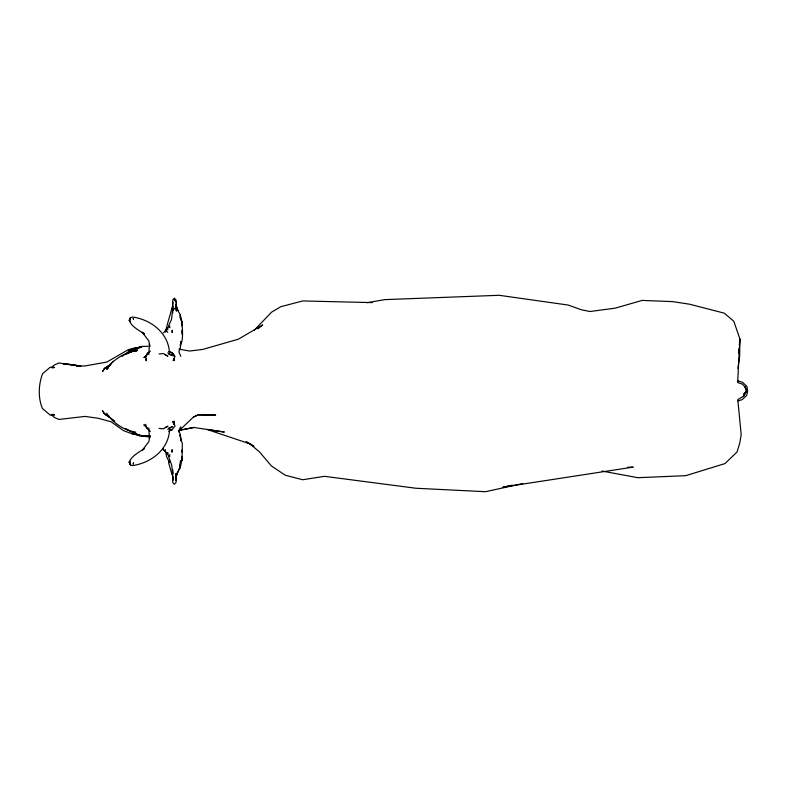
<?xml version="1.0" encoding="UTF-8"?>
<svg xmlns="http://www.w3.org/2000/svg" width="787" height="787" viewBox="0 0 787 787"><rect width="100%" height="100%" fill="white"/><g stroke="black" fill="none" stroke-linecap="round" stroke-linejoin="round"><path stroke-width="1.18" d="M181.994 456.421L181.984 460.779L182.338 443.366L180.685 439.274L180.085 434.66L181.03 440.887L180.361 434.66L178.747 430.302M163.391 449.908L163.411 448L163.391 449.908L167.759 454.06L167.759 452.476L167.464 454.571L169.943 456.224M176.022 480.365L175.845 473.833L176.022 480.365L176.288 475.535L177.921 471.659L175.845 477.945M179.092 432.486L179.151 430.302L180.823 426.957L180.154 428.128M182.063 458.595L180.371 467.301L176.632 474.01L175.806 478.24M182.171 452.072L182.259 449.889L182.181 452.072M180.154 317.131L181.994 321.48L181.984 325.838C183.164 321.873 179.711 318.774 180.272 314.948L180.449 318.214M172.756 471.659L172.766 482.539L174.291 484.251L176.052 482.539L176.072 478.191L175.845 480.365M172.776 306.241L172.638 308.425L172.855 299.719L174.291 298.145L175.963 299.719L176.593 308.297L177.99 310.599L175.865 304.067L176.593 308.297L180.361 314.948C182.004 323.427 183.332 332.193 182.004 341.066L180.253 345.424L181.049 341.41L180.371 347.598L178.895 351.946L180.823 356.314M172.815 480.365L172.619 476.007M738.599 353.579L739.023 348.68M739.337 345.011L739.869 338.892L733.818 321.263L724.247 313.157L689.53 304.195L672.698 301.618L642.231 300.408L615.129 308.17L589.994 311.524L581.288 309.744L568.234 305.061L499.174 295.292L384.882 299.621L367.145 302.68M172.56 480.365L172.756 478.191M172.776 469.485L172.638 473.833L171.704 465.127L168.575 456.421L169.943 454.571M148.812 354.632L149.422 344.076L149.835 346.506L148.861 340.987L142.152 332.144M169.599 429.092C169.067 449.151 151.291 462.923 132.58 465.579L130.475 464.901L129.225 462.136C131.832 455.447 139.102 452.446 144.464 448.433L142.152 450.449L148.861 441.596L149.835 436.087L149.422 438.516L148.812 427.961M737.891 368.395L739.652 356.304L739.869 338.892L737.675 382.551L742.348 384.135L744.876 386.771L746.706 391.129L743.164 396.461L737.793 399.639L741.187 434.65L739.711 443.356L736.986 452.063L724.935 463.592L685.762 475.673L637.873 477.699L601.966 471.049M165.457 332.084C167.178 324.008 169.884 316.148 171.891 308.189M172.097 308.327L172.451 306.241M173.455 424.006L174.075 421.084L173.868 423.78L173.317 421.596L175.058 425.944L172.117 429.682L168.644 431.256M146.333 356.304L146.815 354.13L150.347 351.041M146.018 356.334L148.172 352.763L145.723 355.911L146.185 360.859L146.175 358.892M169.49 460.779L168.693 462.953L171.861 474.108M746.145 391.129L743.4 396.471L746.469 391.129M165.585 330.324L163.598 332.891M172.756 310.599L174.291 308.347L172.52 310.599L171.576 319.306L168.566 325.838L169.943 327.726M104.307 369.073L102.487 371.602L104.641 368.159L109.727 365.227M131.567 351.336L132.924 349.743L131.439 351.199M254.26 330.235L271.554 312.183L280.939 306.655L302.7 300.949L372.349 302.611M133.515 350.608L134.666 349.418L132.934 350.746M111.744 362.837L113.348 361.223M743.804 394.09L746.952 390.962L745.171 386.771L745.899 390.037M744.089 393.716L746.952 390.962M178.649 431.138L193.533 416.953L198.235 414.779L215.638 415.074L198.235 414.897L193.602 416.992M108.36 368.011L106.825 369.418L109.206 365.286L111.174 363.397L109.688 365.011C116.938 357.505 126.825 351.72 137.292 350.52L133.849 351.484M51.411 367.677L54.49 364.912L58.936 362.974L80.707 366.122L76.349 366.171L85.055 365.935L106.816 362.069L128.586 349.517L141.64 347.097L135.118 348.484L141.64 346.467L148.172 346.28M135.128 349.792L137.292 347.844L141.64 346.467L128.458 351.868L122.113 356.344M167.759 328.258L165.604 330.186L167.759 332.36M258.057 328.789L262.681 324.923L238.343 339.207L202.584 349.458L189.529 351.032L178.915 349.123M110.81 364.351L104.15 368.847L109.767 365.198M169.943 326.054L167.474 327.707L167.759 329.832M105.301 368.434L110.259 365.217M145.851 356.216L143.824 357.514L145.998 356.57M167.759 429.397L172.687 426.564L168.743 428.138M134.725 351.563L137.617 349.969L133.692 351.435M165.24 427.469L167.995 426.161L163.411 428.836L159.053 428.413M52.699 368.06L54.588 367.391L50.23 367.244L42.557 373.717C38.543 384.646 37.874 397.563 42.439 408.542L50.23 415.133L54.588 414.956L52.67 414.267M737.99 400.888L742.023 399.717L746.686 395.448L747.65 391.129L746.922 386.407L742.534 382.285L737.99 380.938M522.745 483.552L485.52 491.708L415.88 488.245L324.47 476.322L302.7 479.755L285.288 475.24L271.358 465.894L259.444 451.827L249.794 443.809L246.115 441.674L253.335 445.895M512.475 485.136L502.932 487.143L633.525 467.055M193.877 427.449L178.983 430.391L193.877 427.479L224.344 432.053L206.932 429.417L249.794 443.809L254.004 446.268M141.247 347.342L132.934 348.661L128.222 351.543L132.934 348.444L141.64 347.087M159.053 354.002L163.411 353.53L167.916 356.157L165.211 354.888M627.475 467.301L632.315 467.104M150.012 436.992L139.466 435.782L132.59 432.899L137.223 434.699L132.934 434.119L123.657 430.696L110.997 421.734L98.109 418.261L85.055 416.421L58.936 419.451L54.333 417.494L51.312 414.66M132.934 434.119L139.466 435.014M135.659 432.093C124.041 430.371 112.866 422.963 106.648 413.116M172.117 352.773L168.851 351.563L172.117 352.684L173.553 354.13L174.222 356.304L172.117 353.235L175.039 356.304L173.189 360.653L173.77 358.478L174.566 360.377L173.878 358.98M168.743 354.18L172.678 355.704L167.759 352.91M125.369 428.63L127.464 429.771M135.59 433.214L139.466 435.644L150.415 436.057C141.965 436.726 133.583 434.031 126.835 429.122M107.298 415.192L109.344 416.49M114.764 421.084L104.12 413.431L109.373 417.021L104.641 414.159L102.467 410.706L104.228 413.254M150.347 431.355L146.539 428.128L145.684 424.301M145.644 426.052L143.824 424.783L147.867 428.413M133.347 432.132L135.118 433.548M142.929 332.812L144.464 334.16C139.102 330.147 131.832 327.146 129.225 320.457L130.475 317.692L132.58 317.013C151.429 319.709 169.185 333.59 169.48 353.875M111.764 419.422L113.348 421.015M169.402 462.382L166.48 456.421L165.811 452.072M172.845 478.191L172.127 473.833M172.737 304.067L172.56 301.893L172.756 312.773M180.174 465.127L179.013 469.849L180.282 467.301L180.508 460.779L179.908 467.301L180.174 465.127M172.117 449.889L171.999 452.004L172.117 449.889M172.274 330.314L172.117 332.36L172.274 330.314M129.688 462.687L129.609 463.681L129.825 461.202L129.688 462.687M133.544 463.002L133.21 463.946L133.544 463.002M130.17 318.282L129.225 320.457L130.475 317.692L130.17 318.282M132.934 351.091L126.225 353.993L132.934 351.11M172.117 429.613L169.913 430.312L172.117 429.682M72.001 364.578L63.294 363.84L80.707 366.122L72.001 364.578M176.131 301.893L174.301 299.621L176.121 301.893M165.604 452.112L165.063 449.889L165.604 452.112M133.465 319.128L133.21 318.646L133.465 319.128M130.475 464.901L129.225 462.136L130.475 464.901M173.986 423.78L172.865 421.596L173.966 423.78M176.347 310.914L175.816 306.241L176.347 310.914M129.825 321.391L129.609 318.912L129.825 321.391M182.259 332.36L182.171 330.186L182.269 334.544L182.259 332.36"/></g></svg>
